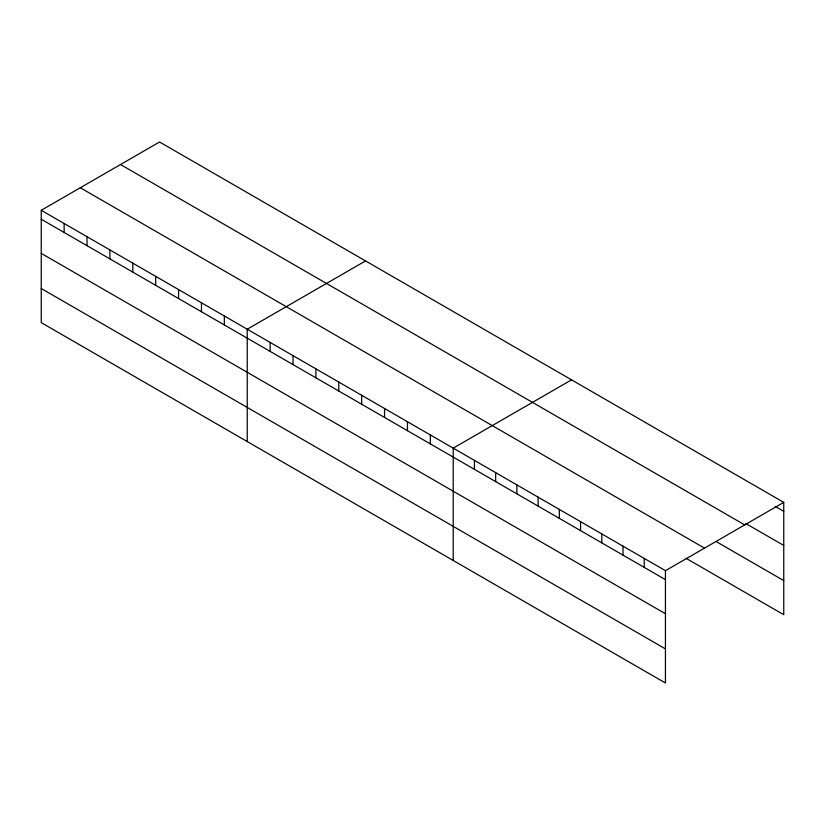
<?xml version="1.0" encoding="UTF-8"?>
<svg xmlns="http://www.w3.org/2000/svg" width="825" height="825" viewBox="0 0 825 825"><rect width="100%" height="100%" fill="white"/><g stroke="black" fill="none" stroke-linecap="round" stroke-linejoin="round"><path stroke-width="1.24" d="M41.25 210.292L665.445 570.673L665.445 683.007L41.25 322.637L41.25 210.292L159.555 141.993L783.75 502.363L783.75 614.708L686.122 558.35M365.537 260.917L247.232 329.216L247.232 441.561M571.519 379.84L453.224 448.14L453.224 560.484M665.445 570.673L783.75 502.363M775.263 506.426L783.75 511.325M745.553 523.39L783.75 545.438M120.512 164.526L744.707 524.906M715.842 541.386L783.75 580.594M80.293 187.749L704.488 548.13M41.25 219.254L665.445 579.624M41.25 253.368L665.445 613.738M41.25 288.513L665.445 648.893M644.222 558.412L644.222 567.373M622.999 546.16L622.999 555.122M601.776 533.909L601.776 542.871M580.553 521.658L580.553 530.619M559.329 509.407L559.329 518.358M538.106 497.155L538.106 506.107M516.883 484.894L516.883 493.855M495.66 472.642L495.66 481.604M474.447 460.391L474.447 469.353M430.33 434.93L430.33 443.881M407.447 421.709L407.447 430.671M384.553 408.499L384.553 417.46M361.67 395.288L361.67 404.24M338.786 382.068L338.786 391.029M315.892 368.858L315.892 377.819M293.009 355.647L293.009 364.598M270.126 342.427L270.126 351.388M224.348 316.006L224.348 324.957M201.465 302.785L201.465 311.747M178.571 289.575L178.571 298.537M155.688 276.365L155.688 285.316M132.794 263.144L132.794 272.106M109.911 249.934L109.911 258.895M87.027 236.723L87.027 245.675M64.133 223.503L64.133 232.464"/></g></svg>
